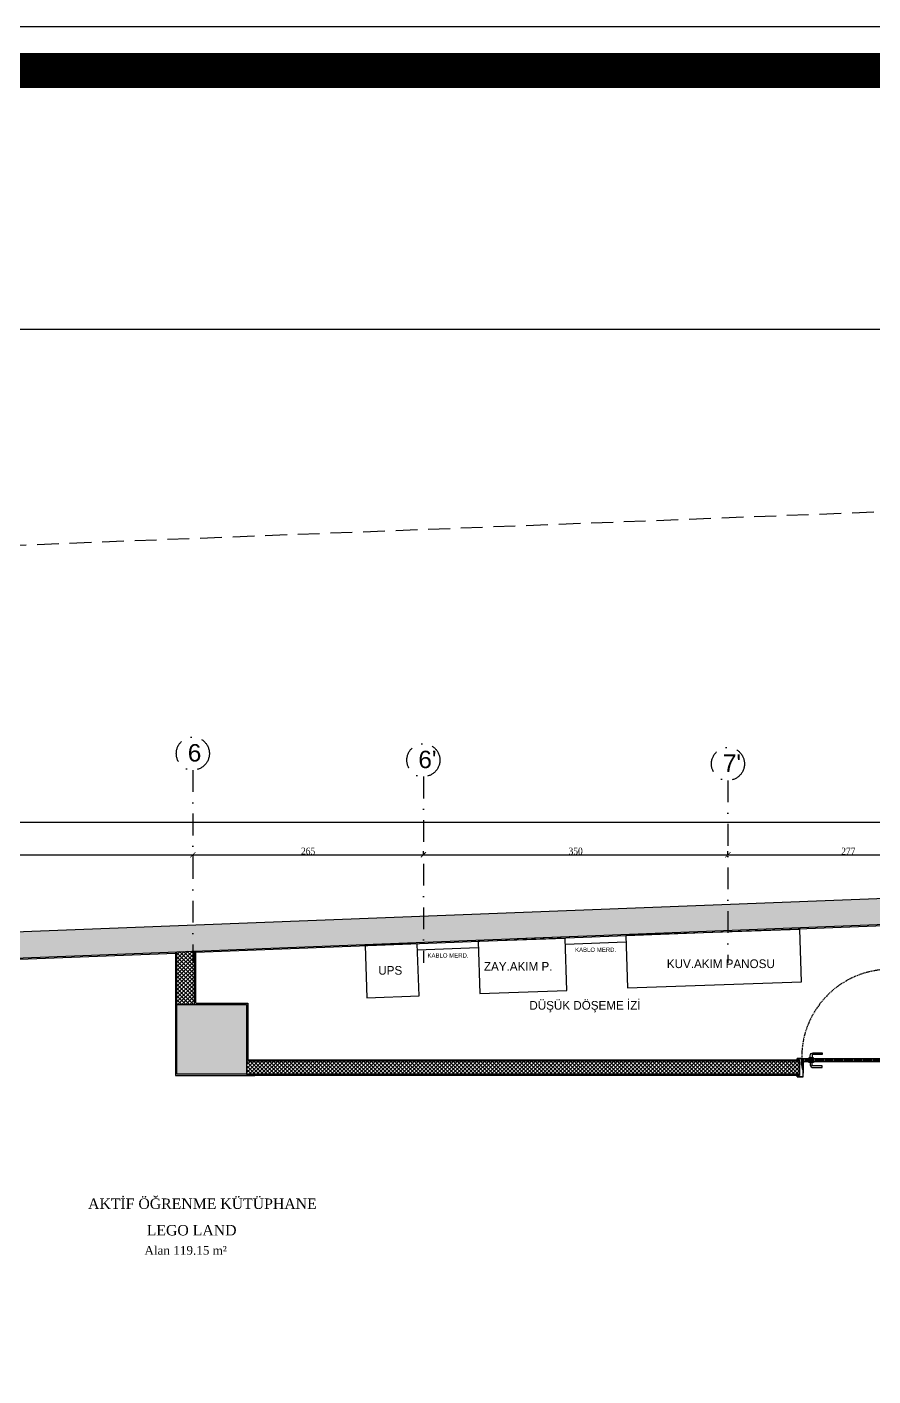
# Model space of a CAD drawing. Header units: millimetres. Extents: x -29311 to -3405, y 28913 to 42880.
# Drawn here: x -7680 to -6708, y 36340 to 37891 of the extents above; entities that cross this region are included whole.
import ezdxf
from ezdxf.enums import TextEntityAlignment as Align

# ---------------------------------------------------------------- set-up
doc = ezdxf.new("R2010")
doc.units = ezdxf.units.MM
for name, pattern in [('( Hidden )', [0.375, 0.25, -0.125]), ('DASHDOT', [1, 0.5, -0.25, 0, -0.25]), ('DASHDOT2', [0.5, 0.25, -0.125, 0, -0.125]), ('HIDDEN', [0.375, 0.25, -0.125])]:
    doc.linetypes.add(name, pattern=pattern)
for name, color, linetype in [('A-AKS', 57, 'DASHDOT'), ('A-AKS.', 57, 'DASHDOT2'), ('A-BA', 1, 'Continuous'), ('A-DUVAR', 53, 'Continuous'), ('A-DUVAR-TARAMA', 251, 'Continuous'), ('A-KAPI-AHSAP', 245, 'Continuous'), ('A-KAPI-AKSESUAR', 206, 'Continuous'), ('A-KAPI-METAL', 84, 'Continuous'), ('A-KAPI-PROFIL', 206, 'Continuous'), ('A-SIVA-IC', 97, 'Continuous'), ('A-YAZI', 136, 'Continuous'), ('T-VANA', 2, 'Continuous'), ('vaz_bina2', 161, 'Continuous'), ('yazı1', 7, 'Continuous'), ('Yazılar', 253, 'Continuous')]:
    doc.layers.add(name, color=color, linetype=linetype)
for name, color, linetype, lineweight in [('olcu-plan', 7, 'Continuous', 20), ('tarama-betonarme', 252, 'Continuous', 13), ('yazı-mekan', 142, 'Continuous', 25)]:
    doc.layers.add(name, color=color, linetype=linetype, lineweight=lineweight)
doc.styles.add('HA_SMART', font='')
doc.styles.add('text1', font='arial.ttf')
doc.styles.add('YAZ-50', font='times.ttf', dxfattribs={"width": 0.9})
doc.styles.get('HA_SMART').set_extended_font_data('Sakkal Majalla')
doc.dimstyles.new('1-50-plan', dxfattribs={"dimtxt": 8, "dimasz": 6, "dimexe": 4, "dimexo": 4, "dimgap": 0.00625, "dimtad": 1, "dimdec": 0, "dimrnd": 0.0005, "dimzin": 9, "dimdsep": 46, "dimtxsty": 'YAZ-50', "dimblk": 'ARCHTICK', "dimcen": 0.025, "dimdle": 4, "dimadec": 0, "dimazin": 0, "dimtfac": 1, "dimtdec": 0, "dimtmove": 0, "dimatfit": 3, "dimfxl": 30, "dimfxlon": 1, "dimarcsym": 0})
pattern_1 = [(45, (-57572.966, 50245.5134), (-4.4194174, 4.4194174), []), (45, (-57568.547, 50245.5134), (-4.4194174, 4.4194174), [7.8125, -1.5625, 0, -1.5625])]
pattern_2 = [(45, (-91941.1405, 20254.128), (-2.24506403, 2.24506403), []), (135, (-91941.1405, 20254.128), (-2.24506403, -2.24506403), [])]

# ---------------------------------------------------------------- blocks, each defined once
blk = doc.blocks.new('ANTET')
at = {"color": 251, "const_width": 20, "elevation": 0}
blk.add_lwpolyline([(-18595.04, -50619.36), (-18595.04, -52600.11), (-14668.24, -52600.11), (-14668.24, -50619.36)], close=True, dxfattribs=at)
at = {"layer": 'Yazılar', "elevation": 0}
for points in [[(-18620.04, -50594.36), (-18620.04, -52625.11), (-14643.24, -52625.11), (-14643.24, -50594.36)], [(-18397.88, -50768.01), (-14785.5, -50768.01), (-14785.5, -52468.87), (-18397.88, -52468.87)]]:
    blk.add_lwpolyline(points, close=True, dxfattribs=at)
blk = doc.blocks.new('METİKET')
at = {"layer": 'yazı1', "linetype": 'ByBlock', "style": 'HA_SMART'}
for tag, height, p in [('MAHALADI', 20, (13369.9, 684.6)), ('ALAN', 15, (13369.9, 652.2))]:
    blk.add_attdef(tag, text='', height=height, dxfattribs=at).set_placement(p, align=Align.CENTER)
blk = doc.blocks.new('_ArchTick')
at = {"color": 0, "linetype": 'ByBlock', "const_width": 0.15}
blk.add_lwpolyline([(-0.5, -0.5), (0.5, 0.5)], dxfattribs=at)
blk = doc.blocks.new('*D273')
at = {"layer": 'DEFPOINTS', "color": 0, "transparency": 16777216}
for p in [(-8257.6, 36938.9), (-7489.4, 36943.3), (-7489.4, 36938.9)]:
    blk.add_point(p, dxfattribs=at)
at = {"layer": 'olcu-plan', "color": 0, "lineweight": -2, "transparency": 16777216}
for p, q in [((-8261.6, 36938.9), (-7485.4, 36938.9)), ((-8257.6, 36938.9), (-8257.6, 36942.9)), ((-7489.4, 36939.3), (-7489.4, 36934.9))]:
    blk.add_line(p, q, dxfattribs=at)
at = {"layer": 'olcu-plan', "color": 0, "lineweight": -2, "transparency": 16777216, "xscale": 6, "yscale": 6, "zscale": 6, "rotation": 180}
blk.add_blockref('_ArchTick', (-8257.6, 36938.9), dxfattribs=at)
at = {"layer": 'olcu-plan', "color": 0, "lineweight": -2, "transparency": 16777216, "xscale": 6, "yscale": 6, "zscale": 6}
blk.add_blockref('_ArchTick', (-7489.4, 36938.9), dxfattribs=at)
at = {"layer": 'olcu-plan', "color": 0, "transparency": 16777216, "insert": (-7873.5, 36943), "char_height": 8, "attachment_point": 5, "style": 'YAZ-50'}
blk.add_mtext('768', dxfattribs=at)
blk = doc.blocks.new('*D274')
at = {"layer": 'DEFPOINTS', "color": 0, "transparency": 16777216}
for p in [(-7489.4, 36943.3), (-7224.4, 36938.9), (-7224.4, 36935.7)]:
    blk.add_point(p, dxfattribs=at)
at = {"layer": 'olcu-plan', "color": 0, "lineweight": -2, "transparency": 16777216}
for p, q in [((-7493.4, 36938.9), (-7220.4, 36938.9)), ((-7489.4, 36939.3), (-7489.4, 36934.9)), ((-7224.4, 36938.9), (-7224.4, 36942.9))]:
    blk.add_line(p, q, dxfattribs=at)
at = {"layer": 'olcu-plan', "color": 0, "lineweight": -2, "transparency": 16777216, "xscale": 6, "yscale": 6, "zscale": 6, "rotation": 180}
blk.add_blockref('_ArchTick', (-7489.4, 36938.9), dxfattribs=at)
at = {"layer": 'olcu-plan', "color": 0, "lineweight": -2, "transparency": 16777216, "xscale": 6, "yscale": 6, "zscale": 6}
blk.add_blockref('_ArchTick', (-7224.4, 36938.9), dxfattribs=at)
at = {"layer": 'olcu-plan', "color": 0, "transparency": 16777216, "insert": (-7356.9, 36943), "char_height": 8, "attachment_point": 5, "style": 'YAZ-50'}
blk.add_mtext('265', dxfattribs=at)
blk = doc.blocks.new('*D275')
at = {"layer": 'DEFPOINTS', "color": 0, "transparency": 16777216}
for p in [(-7224.4, 36935.7), (-6874.4, 36938.9), (-6874.4, 36938.9)]:
    blk.add_point(p, dxfattribs=at)
at = {"layer": 'olcu-plan', "color": 0, "lineweight": -2, "transparency": 16777216}
for p, q in [((-7228.4, 36938.9), (-6870.4, 36938.9)), ((-7224.4, 36938.9), (-7224.4, 36942.9)), ((-6874.4, 36938.9), (-6874.4, 36942.9))]:
    blk.add_line(p, q, dxfattribs=at)
at = {"layer": 'olcu-plan', "color": 0, "lineweight": -2, "transparency": 16777216, "xscale": 6, "yscale": 6, "zscale": 6, "rotation": 180}
blk.add_blockref('_ArchTick', (-7224.4, 36938.9), dxfattribs=at)
at = {"layer": 'olcu-plan', "color": 0, "lineweight": -2, "transparency": 16777216, "xscale": 6, "yscale": 6, "zscale": 6}
blk.add_blockref('_ArchTick', (-6874.4, 36938.9), dxfattribs=at)
at = {"layer": 'olcu-plan', "color": 0, "transparency": 16777216, "insert": (-7049.4, 36943), "char_height": 8, "attachment_point": 5, "style": 'YAZ-50'}
blk.add_mtext('350', dxfattribs=at)
blk = doc.blocks.new('*D276')
at = {"layer": 'DEFPOINTS', "color": 0, "transparency": 16777216}
for p in [(-6874.4, 36938.9), (-6597.6, 36942.9), (-6597.6, 36938.9)]:
    blk.add_point(p, dxfattribs=at)
at = {"layer": 'olcu-plan', "color": 0, "lineweight": -2, "transparency": 16777216}
for p, q in [((-6878.4, 36938.9), (-6593.6, 36938.9)), ((-6874.4, 36938.9), (-6874.4, 36942.9)), ((-6597.6, 36938.9), (-6597.6, 36934.9))]:
    blk.add_line(p, q, dxfattribs=at)
at = {"layer": 'olcu-plan', "color": 0, "lineweight": -2, "transparency": 16777216, "xscale": 6, "yscale": 6, "zscale": 6, "rotation": 180}
blk.add_blockref('_ArchTick', (-6874.4, 36938.9), dxfattribs=at)
at = {"layer": 'olcu-plan', "color": 0, "lineweight": -2, "transparency": 16777216, "xscale": 6, "yscale": 6, "zscale": 6}
blk.add_blockref('_ArchTick', (-6597.6, 36938.9), dxfattribs=at)
at = {"layer": 'olcu-plan', "color": 0, "transparency": 16777216, "insert": (-6736, 36943), "char_height": 8, "attachment_point": 5, "style": 'YAZ-50'}
blk.add_mtext('277', dxfattribs=at)
blk = doc.blocks.new('*D278')
at = {"layer": 'DEFPOINTS', "color": 0, "transparency": 16777216}
for p in [(-5882.1, 36976.3), (-5882.1, 36938.9), (-10751.7, 36908.8)]:
    blk.add_point(p, dxfattribs=at)
at = {"layer": 'olcu-plan', "color": 0, "lineweight": -2, "transparency": 16777216}
for p, q in [((-10751.7, 36946.3), (-10751.7, 36980.3)), ((-5882.1, 36946.3), (-5882.1, 36980.3)), ((-10755.7, 36976.3), (-5878.1, 36976.3))]:
    blk.add_line(p, q, dxfattribs=at)
at = {"layer": 'olcu-plan', "color": 0, "lineweight": -2, "transparency": 16777216, "xscale": 6, "yscale": 6, "zscale": 6, "rotation": 180}
blk.add_blockref('_ArchTick', (-10751.7, 36976.3), dxfattribs=at)
at = {"layer": 'olcu-plan', "color": 0, "lineweight": -2, "transparency": 16777216, "xscale": 6, "yscale": 6, "zscale": 6}
blk.add_blockref('_ArchTick', (-5882.1, 36976.3), dxfattribs=at)
at = {"layer": 'olcu-plan', "color": 0, "transparency": 16777216, "insert": (-8316.9, 36980.4), "char_height": 8, "attachment_point": 5, "style": 'YAZ-50'}
blk.add_mtext('4870', dxfattribs=at)
blk = doc.blocks.new('AKS')
at = {"layer": 'A-AKS.', "ltscale": 100}
for p, q in [((3262.3, 2276.7), (3262.3, 2054.9)), ((3527.3, 2269.1), (3527.3, 2054.9)), ((3877.3, 2264.8), (3877.3, 2054.9))]:
    blk.add_line(p, q, dxfattribs=at)
for centre in [(3262.3, 2295.7), (3527.3, 2288.1), (3877.3, 2283.8)]:
    blk.add_circle(centre, 19, dxfattribs=at)
at = {"layer": 'A-AKS.', "ltscale": 100, "char_height": 20, "width": 18.894, "attachment_point": 1, "style": 'text1'}
for s, insert in [('6', (3256.5, 2306.5)), ("6'", (3521.5, 2298.9)), ("7'", (3871.5, 2294.6))]:
    blk.add_mtext(s, dxfattribs=dict(at, insert=insert))
blk = doc.blocks.new('A$C1989330F')
at = {"layer": 'A-KAPI-AKSESUAR'}
blk.add_lwpolyline([(28, 0), (-28, 0), (-28, -8), (28, -8)], close=True, dxfattribs=at)
blk.add_lwpolyline([(-125, -45), (-20, -45, 0.414214), (-10, -35), (-10, -8), (10, -8), (10, -32, -0.414214), (-23, -65), (-125, -65)], format="xyb", close=True, dxfattribs=at)
blk = doc.blocks.new('*U53')
at = {"ltscale": 12}
h = blk.add_hatch(dxfattribs=at)
h.set_pattern_fill('ANSI31', color=8, scale=5, angle=45)
h.set_pattern_definition([(90, (48.085, 20), (-15.875, 3e-15), [])])
h.paths.add_polyline_path([(1004, -130), (44, -130), (44, -160), (1004, -160)])
at = {"color": 8, "linetype": 'HIDDEN', "ltscale": 50}
blk.add_lwpolyline([(13, -176), (13, -1189, 0.417281), (1025, -166)], format="xyb", dxfattribs=at)
at = {"layer": 'A-KAPI-AHSAP'}
for points in [[(44, -165), (34, -165), (34, -148), (34, -148), (34, -125), (44, -125), (44, -165)], [(44, -125), (1004, -125)], [(1004, -165), (1004, -125), (1014, -125), (1014, -165), (1014, -165), (1014, -165), (1004, -165)], [(1004, -165), (44, -165)]]:
    blk.add_lwpolyline(points, dxfattribs=at)
blk.add_lwpolyline([(1004, -130), (44, -130), (44, -160), (1004, -160)], close=True, dxfattribs=at)
at = {"layer": 'A-KAPI-AKSESUAR'}
for radius in [10, 5, 4]:
    blk.add_circle((12, -175), radius, dxfattribs=at)
at = {"layer": 'A-KAPI-METAL'}
for points in [[(-29, 47), (39, 47, -0.414214), (40, 46), (40, -96), (38, -96), (38, 44, 0.414214), (38, 45), (-28, 45, 0.414214), (-28, 44), (-28, 33, 0.414214), (-28, 32), (-20, 32), (-20, 30), (-29, 30, -0.414214), (-30, 31), (-30, 46, -0.414214)], [(-30, -151, -0.414214), (-29, -150), (-20, -150), (-20, -152), (-28, -152, 0.414214), (-28, -152), (-28, -162, 0.414214), (-28, -163), (27, -163, 0.414214), (27, -162), (27, -105, -0.414214), (28, -104), (41, -104, -0.414154), (42, -105), (42, -119), (42, -15), (42, 0), (42, -15), (40, -15), (40, 0, -1), (44, 0), (44, -120, -0.934642), (40, -119), (40, -106, 0.414214), (40, -106), (30, -106, 0.414214), (29, -106), (29, -164, -0.414214), (28, -165), (-29, -165, -0.414214), (-30, -164)], [(1078, -151, 0.414214), (1077, -150), (1068, -150), (1068, -152), (1076, -152, -0.414214), (1076, -152), (1076, -162, -0.414214), (1076, -163), (1022, -163, -0.414214), (1021, -162), (1021, -104, 0.414214), (1020, -103), (1007, -103, 0.414154), (1006, -104), (1006, -119), (1006, -15), (1006, 0), (1006, -15), (1008, -15), (1008, 0, 1), (1004, 0), (1004, -120, 0.938583), (1008, -119), (1008, -105, -0.414214), (1009, -105), (1019, -105, -0.414214), (1019, -105), (1019, -164, 0.414214), (1020, -165), (1077, -165, 0.414214), (1078, -164)], [(1077, 47), (1009, 47, 0.414214), (1008, 46), (1008, -96), (1010, -96), (1010, 44, -0.414214), (1011, 45), (1076, 45, -0.414214), (1076, 44), (1076, 33, -0.414214), (1076, 32), (1068, 32), (1068, 30), (1077, 30, 0.414214), (1078, 31), (1078, 46, 0.414214)]]:
    blk.add_lwpolyline(points, format="xyb", close=True, dxfattribs=at)
at = {"layer": 'A-KAPI-PROFIL'}
for points in [[(16, -101), (27, -70), (27, -36), (37, -36), (37, -72), (26, -104), (26, -163), (16, -163)], [(1032, -101), (1021, -70), (1021, -44), (1011, -44), (1011, -72), (1022, -104), (1022, -163), (1032, -163)]]:
    blk.add_lwpolyline(points, close=True, dxfattribs=at)
for points in [[(36, -37), (37, -37), (37, -52), (30, -66), (30, -90), (37, -90), (37, -91), (29, -91), (29, -66), (36, -52), (36, -37)], [(1012, -37), (1011, -37), (1011, -52), (1018, -66), (1018, -90), (1011, -90), (1011, -91), (1019, -91), (1019, -66), (1012, -52), (1012, -37)]]:
    blk.add_lwpolyline(points, dxfattribs=at)
at = {"layer": 'A-KAPI-PROFIL', "color": 8}
for points in [[(40, -111, 0.414214), (38, -109), (31, -109, 0.414214), (29, -111), (29, -122, 0.414214), (31, -124), (45, -124, 0.414214), (46, -123), (46, -120, 1), (44, -120), (44, -121), (40, -121)], [(1019, -111, 0.414214), (1017, -109), (1010, -109, 0.414214), (1008, -111), (1008, -121), (1004, -121), (1004, -120, 1), (1002, -120), (1002, -123, 0.414214), (1003, -124), (1014, -124), (1017, -124, 0.414214), (1019, -122)]]:
    blk.add_lwpolyline(points, format="xyb", close=True, dxfattribs=at)
at = {"layer": 'DEFPOINTS', "linetype": 'ByBlock', "ltscale": 12}
for p, q in [((0, 30), (0, -150)), ((1048, 30), (1048, -125))]:
    blk.add_line(p, q, dxfattribs=at)
at = {"ltscale": 12, "xscale": -1, "rotation": 180}
blk.add_blockref('A$C1989330F', (916, -125), dxfattribs=at)
at = {"ltscale": 12}
blk.add_blockref('A$C1989330F', (916, -165), dxfattribs=at)

msp = doc.modelspace()

# ---------------------------------------------------------------- hatches: boundary and pattern name
at = {"layer": 'A-DUVAR-TARAMA'}
h = msp.add_hatch(dxfattribs=at)
h.set_pattern_fill('ANSI37', color=256, style=0)
h.set_pattern_definition(pattern_2)
h.paths.add_polyline_path([(-7507.64, 36827.37), (-7487.64, 36828.15), (-7487.64, 36766.65), (-7507.64, 36766.65)])
h = msp.add_hatch(dxfattribs=at)
h.set_pattern_fill('ANSI37', color=256, style=0)
h.set_pattern_definition(pattern_2)
h.paths.add_polyline_path([(-6791.95, 36701.65), (-6791.95, 36686.64), (-7427.64, 36686.64), (-7427.64, 36701.65)])
h.paths.add_polyline_path([(-6687.14, 36686.64), (-6687.14, 36701.65), (-6677.64, 36701.65), (-6677.64, 36686.64)])
at = {"layer": 'tarama-betonarme'}
h = msp.add_hatch(dxfattribs=at)
h.set_pattern_fill('ANSI35', color=256, scale=25, style=0)
h.set_pattern_definition(pattern_1)
h.paths.add_polyline_path([(-10481.78, 34895.54), (-10717.69, 36702.95), (-5913.13, 36889.18), (-5531.42, 34913.14)], flags=16)
h.paths.add_polyline_path([(-10508.1, 34865.45), (-10751.69, 36731.65), (-5888.56, 36920.15), (-5495.1, 34883.26)])
h = msp.add_hatch(dxfattribs=at)
h.set_pattern_fill('ANSI35', color=256, scale=25, style=0)
h.set_pattern_definition(pattern_1)
h.paths.add_polyline_path([(-7507.64, 36766.65), (-7427.64, 36766.65), (-7427.64, 36686.65), (-7507.64, 36686.65)])
h.paths.add_polyline_path([(-8337.64, 36766.65), (-8257.64, 36766.65), (-8257.64, 36686.65), (-8337.64, 36686.65)])
h.paths.add_polyline_path([(-9167.64, 36766.65), (-9087.64, 36766.65), (-9087.64, 36686.65), (-9167.64, 36686.65)])
h.paths.add_polyline_path([(-5962.14, 36766.65), (-5882.14, 36766.65), (-5882.14, 36686.65), (-5962.14, 36686.65)])
h = msp.add_hatch(dxfattribs=at)
h.set_pattern_fill('ANSI35', color=256, scale=25, style=0)
h.set_pattern_definition([(45, (-57572.966, 50245.5134), (-4.4194174, 4.4194174), []), (45, (-57568.547, 50245.5134), (-4.4194174, 4.4194174), [7.8125, -1.5625, 0, -1.5625])])
h.paths.add_polyline_path([(-7507.64, 36766.65), (-7427.64, 36766.65), (-7427.64, 36686.65), (-7507.64, 36686.65)])
h.paths.add_polyline_path([(-8337.64, 36766.65), (-8257.64, 36766.65), (-8257.64, 36686.65), (-8337.64, 36686.65)])
h.paths.add_polyline_path([(-9167.64, 36766.65), (-9087.64, 36766.65), (-9087.64, 36686.65), (-9167.64, 36686.65)])
h.paths.add_polyline_path([(-5882.14, 36728.78), (-5889.46, 36766.65), (-5962.14, 36766.65), (-5962.14, 36686.65), (-5882.14, 36686.65)])

# ---------------------------------------------------------------- linework, layer by layer
at = {"layer": 'A-BA'}
for p, q in [((-9848.72, 36766.65), (-5888.56, 36920.15)), ((-9822.14, 36737.66), (-5887.39, 36890.17))]:
    msp.add_line(p, q, dxfattribs=at)
msp.add_lwpolyline([(-7507.64, 36766.65), (-7427.64, 36766.65), (-7427.64, 36686.65), (-7507.64, 36686.65)], close=True, dxfattribs=at)
msp.add_lwpolyline([(-7507.64, 36766.65), (-7427.64, 36766.65), (-7427.64, 36686.65), (-7507.64, 36686.65)], close=True, dxfattribs=at)
at = {"layer": 'A-DUVAR'}
for p, q in [((-7507.64, 36766.65), (-7507.64, 36827.37)), ((-7487.64, 36766.65), (-7487.64, 36828.15)), ((-6791.95, 36701.65), (-7427.64, 36701.64)), ((-6791.95, 36686.65), (-7427.64, 36686.64))]:
    msp.add_line(p, q, dxfattribs=at)
at = {"layer": 'A-SIVA-IC'}
msp.add_line((-7486.14, 36768.14), (-7486.14, 36828.15), dxfattribs=at)
for points in [[(-7486.14, 36826.7), (-6615.39, 36860.45)], [(-8256.83, 36796.83), (-7509.14, 36825.81)], [(-7509.14, 36827.37), (-7509.14, 36685.15), (-7418.14, 36685.15)], [(-7486.14, 36768.14), (-7426.14, 36768.14), (-7426.14, 36703.14), (-6791.95, 36703.14)], [(-6791.95, 36685.15), (-6791.95, 36703.14)], [(-6791.95, 36685.15), (-7427.64, 36685.14)]]:
    msp.add_lwpolyline(points, dxfattribs=at)
at = {"layer": 'T-VANA'}
for p, q in [((-7116.73, 36842.52), (-7047.01, 36845.23)), ((-7231.14, 36829.58), (-7161.42, 36832.28)), ((-7061.26, 36836.17), (-6991.55, 36838.87))]:
    msp.add_line(p, q, dxfattribs=at)
for points in [[(-7159.37, 36779.32), (-7059.43, 36782.81), (-7061.52, 36842.78), (-7161.46, 36839.29)], [(-6991.82, 36845.86), (-6989.72, 36785.9), (-6789.84, 36792.88), (-6791.94, 36852.84)], [(-7289.28, 36774.52), (-7229.31, 36776.61), (-7231.41, 36836.58), (-7291.37, 36834.48)]]:
    msp.add_lwpolyline(points, close=True, dxfattribs=at)
at = {"layer": 'vaz_bina2', "linetype": '( Hidden )', "ltscale": 100}
msp.add_lwpolyline([(-10745.16, 36675.77), (-10501.58, 34809.57), (-5488.57, 34827.39), (-4470.79, 34831), (-4739.72, 36223.25), (-4981.51, 36705.57), (-5309.76, 36996.23), (-5666.95, 37184.85), (-6038.1, 37294.92), (-6406.89, 37344.3), (-10810.15, 37173.63)], close=True, dxfattribs=at)

# ---------------------------------------------------------------- block references
at = {"xscale": 2, "yscale": 2, "zscale": 2}
msp.add_blockref('ANTET', (25559.14, 139079.37, 0), dxfattribs=at)
at = {"layer": 'A-AKS'}
msp.add_blockref('AKS', (-10751.69, 34759.57), dxfattribs=at)
at = {"layer": 'A-KAPI-AHSAP', "xscale": 0.1, "yscale": 0.1, "zscale": 0.1, "rotation": 180}
msp.add_blockref('*U53', (-6687.14, 36688.14), dxfattribs=at)
at = {"layer": 'yazı-mekan', "linetype": 'ByBlock'}
ref = msp.add_blockref('METİKET', (-3854.2, 36649.43), dxfattribs=dict(at, xscale=-0.25, yscale=0.25, zscale=0.25))
ref.add_attrib('MAHALADI', 'KABLO MERD.', dxfattribs={"layer": 'yazı1', "linetype": 'ByBlock', "height": 5, "style": 'HA_SMART'}).set_placement((-7196.12, 36820.59), align=Align.CENTER)
ref = msp.add_blockref('METİKET', (-3684.56, 36656), dxfattribs=dict(at, xscale=-0.25, yscale=0.25, zscale=0.25))
ref.add_attrib('MAHALADI', 'KABLO MERD.', dxfattribs={"layer": 'yazı1', "linetype": 'ByBlock', "height": 5, "style": 'HA_SMART'}).set_placement((-7026.48, 36827.16), align=Align.CENTER)
ref = msp.add_blockref('METİKET', (-578.63, 36458.64), dxfattribs=dict(at, xscale=-0.5, yscale=0.5, zscale=0.5))
ref.add_attrib('MAHALADI', 'UPS', dxfattribs={"layer": 'yazı1', "linetype": 'ByBlock', "height": 10, "style": 'HA_SMART'}).set_placement((-7262.48, 36800.96), align=Align.CENTER)
ref = msp.add_blockref('METİKET', (-431.58, 36463.22), dxfattribs=dict(at, xscale=-0.5, yscale=0.5, zscale=0.5))
ref.add_attrib('MAHALADI', 'ZAY.AKIM P.', dxfattribs={"layer": 'yazı1', "linetype": 'ByBlock', "height": 10, "style": 'HA_SMART'}).set_placement((-7115.43, 36805.54), align=Align.CENTER)
ref = msp.add_blockref('METİKET', (-198.7, 36466.27), dxfattribs=dict(at, xscale=-0.5, yscale=0.5, zscale=0.5))
ref.add_attrib('MAHALADI', 'KUV.AKIM PANOSU', dxfattribs={"layer": 'yazı1', "linetype": 'ByBlock', "height": 10, "style": 'HA_SMART'}).set_placement((-6882.54, 36808.58), align=Align.CENTER)
ref = msp.add_blockref('METİKET', (-13722.27, 36418.41), dxfattribs=dict(at, xscale=0.5, yscale=0.5, zscale=0.5))
ref.add_attrib('MAHALADI', 'DÜŞÜK DÖŞEME İZİ', dxfattribs={"layer": 'yazı1', "linetype": 'ByBlock', "height": 10, "style": 'HA_SMART'}).set_placement((-7038.71, 36760.73), align=Align.CENTER)

# ---------------------------------------------------------------- texts
at = {"layer": 'A-YAZI', "style": 'YAZ-50'}
for s, height, p in [('AKTİF ÖĞRENME KÜTÜPHANE ', 12, (-7476.17, 36531.67)), ('LEGO LAND', 12, (-7490.79, 36501.19)), ('Alan 119.15 m²', 10, (-7497.67, 36478.99))]:
    msp.add_text(s, height=height, dxfattribs=at).set_placement(p, align=Align.CENTER)

# ---------------------------------------------------------------- dimensions: what is measured, and where the dimension line sits
at = {"layer": 'olcu-plan'}
for base, p1, p2, picture, middle in [((-5882.14, 36976.33), (-10751.69, 36908.8), (-5882.14, 36938.93), '*D278', (-8316.92, 36980.42)), ((-7489.41, 36938.93), (-8257.64, 36938.93), (-7489.41, 36943.27), '*D273', (-7873.53, 36943.02)), ((-7224.41, 36938.93), (-7489.41, 36943.27), (-7224.41, 36935.69), '*D274', (-7356.91, 36943.01)), ((-6874.41, 36938.93), (-7224.41, 36935.69), (-6874.41, 36938.93), '*D275', (-7049.41, 36943.01)), ((-6597.64, 36938.93), (-6874.41, 36938.93), (-6597.64, 36942.91), '*D276', (-6736.03, 36943.02))]:
    dim = msp.add_linear_dim(base=base, p1=p1, p2=p2, dimstyle='1-50-plan', dxfattribs=at)
    dim.commit()
    dim.dimension.update_dxf_attribs({"geometry": picture, "text_midpoint": middle})

doc.saveas('drawing.dxf')
